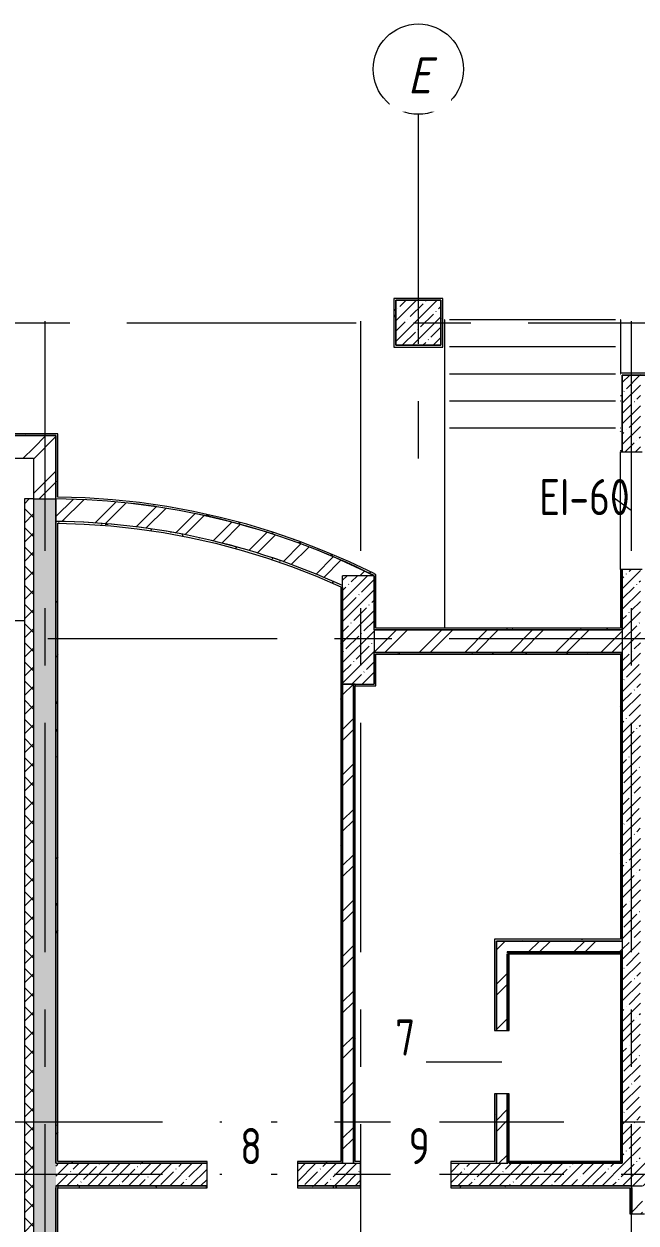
# Model space of a CAD drawing. Header units: metres. Extents: x 50 to 891, y -1294 to 247.
# Drawn here: x 467.6 to 501.6, y -1117.6 to -1051.2 of the extents above; entities that cross this region are included whole.
import ezdxf

# ---------------------------------------------------------------- set-up
doc = ezdxf.new("R2010")
doc.units = ezdxf.units.M
doc.linetypes.add('Линия сетки', pattern=[22.225, 12.7, -3.175, 3.175, -3.175])
doc.linetypes.add('Сверху', pattern=[3.96875, 2.38125, -1.5875])
doc.layers.add('S-GRID-IDEN', color=9, linetype='Continuous', lineweight=9)
doc.layers.add('ПЛАН', color=8, linetype='Continuous')
doc.styles.add('ISOCPEUR', font='isocpeur.ttf', dxfattribs={"width": 0.8, "height": 200})
doc.styles.add('ISOCPEUR_I', font='isocpeui.ttf', dxfattribs={"width": 0.9, "height": 350})
pattern_1 = [(45, (625.0524, -1463.4442), (-0.5702463, 0.5702463), []), (45, (625.62266, -1463.4442), (-0.5702463, 0.5702463), [1.008065, -0.201615, 0.016765, -0.18485])]
pattern_2 = [(45, (625.0524, -1463.4442), (-1.257236, 1.257236), []), (45, (625.0524, -1461.5392), (-1.257236, 1.257236), [])]
pattern_3 = [(0, (625.0524, -1463.44417), (2.032, 0.508), [0.16764, -1.35636, 0.16764, -1.35636, -8.128]), (0, (625.0524, -1463.44417), (2.032, 0.508), [-3.048, 0.16764, -2.88036, 0.16764, -1.35636, -3.556]), (0, (625.0524, -1463.44417), (2.032, 0.508), [-7.62, 0.16764, -0.84836, 0.16764, -2.37236]), (120, (625.8144, -1463.19017), (-1.4559409, 1.5057636), [0.16764, -1.35636, 0.16764, -9.48436]), (120, (625.8144, -1463.19017), (-1.4559409, 1.5057636), [-1.69164, -1.35636, 0.16764, -2.88036, -5.08]), (120, (625.8144, -1463.19017), (-1.4559409, 1.5057636), [-6.096, 0.16764, -1.35636, 0.16764, -3.38836]), (120, (625.8144, -1463.19017), (-1.4559409, 1.5057636), [-7.78764, -0.84836, 0.16764, -2.37236]), (240, (626.0684, -1462.17417), (-0.5760591, -2.0137636), [0.16764, -1.35636, 0.16764, -9.48436]), (240, (626.0684, -1462.17417), (-0.5760591, -2.0137636), [-1.69164, -1.35636, 0.16764, -2.88036, -5.08]), (240, (626.0684, -1462.17417), (-0.5760591, -2.0137636), [-6.096, 0.16764, -1.35636, 0.16764, -3.38836]), (240, (626.0684, -1462.17417), (-0.5760591, -2.0137636), [-7.78764, -0.84836, 0.16764, -2.37236])]
pattern_4 = [(0, (625.0524, -1463.4442), (0, 1.2), []), (90, (625.0524, -1463.4442), (-1.2, 0), [])]

# ---------------------------------------------------------------- blocks, each defined once
blk = doc.blocks.new('Ось сетки - Заголовок сетки - Окружность 5 мм-84278--1Б')
at = {"layer": 'S-GRID-IDEN'}
blk.add_circle((0, 0), 5, dxfattribs=at)

msp = doc.modelspace()

# ---------------------------------------------------------------- hatches: boundary and pattern name
at = {"layer": 'ПЛАН', "lineweight": 13}
h = msp.add_hatch(dxfattribs=at)
h.set_pattern_fill('FP_4', color=8, scale=0.005, style=0, pattern_type=2)
h.set_pattern_definition(pattern_3)
h.paths.add_polyline_path([(488.145, -1069.094), (488.245, -1069.094), (488.245, -1066.494), (488.145, -1066.494)])
h = msp.add_hatch(dxfattribs=at)
h.set_pattern_fill('FP_1', color=8, scale=0.005, style=0, pattern_type=2)
h.set_pattern_definition(pattern_1)
h.paths.add_polyline_path([(488.245, -1068.994), (490.745, -1068.994), (490.745, -1066.494), (488.245, -1066.494)])
h = msp.add_hatch(dxfattribs=at)
h.set_pattern_fill('FP_4', color=8, scale=0.005, style=0, pattern_type=2)
h.set_pattern_definition(pattern_3)
h.paths.add_polyline_path([(490.745, -1068.994), (490.845, -1068.994), (490.845, -1066.494), (490.745, -1066.494)])
h = msp.add_hatch(dxfattribs=at)
h.set_pattern_fill('FP_4', color=8, scale=0.005, style=0, pattern_type=2)
h.set_pattern_definition(pattern_3)
h.paths.add_polyline_path([(500.695, -1070.644), (535.395, -1070.644), (535.395, -1070.544), (500.695, -1070.544), (500.695, -1070.569)])
h = msp.add_hatch(dxfattribs=at)
h.set_pattern_fill('FP_4', color=8, scale=0.005, style=0, pattern_type=2)
h.set_pattern_definition(pattern_3)
h.paths.add_polyline_path([(500.695, -1084.744), (500.795, -1084.744), (500.795, -1081.394), (500.695, -1081.394), (500.695, -1084.644)])
h.paths.add_polyline_path([(500.695, -1074.894), (500.795, -1074.894), (500.795, -1070.644), (500.695, -1070.644), (500.695, -1072.895)])
h = msp.add_hatch(dxfattribs=at)
h.set_pattern_fill('FP_1', color=8, scale=0.005, style=0, pattern_type=2)
h.set_pattern_definition(pattern_1)
h.paths.add_polyline_path([(500.795, -1114.269), (501.795, -1114.269), (501.795, -1081.394), (500.795, -1081.394), (500.795, -1112.429)])
h.paths.add_polyline_path([(500.795, -1074.894), (501.795, -1074.894), (501.795, -1070.644), (500.795, -1070.644), (500.795, -1072.895)])
h = msp.add_hatch(dxfattribs=at)
h.set_pattern_fill('FP_4', color=8, scale=0.005, style=0, pattern_type=2)
h.set_pattern_definition(pattern_3)
h.paths.add_polyline_path([(450.695, -1073.994), (469.42, -1073.994), (469.42, -1073.894), (450.695, -1073.894)])
h = msp.add_hatch(dxfattribs=at)
h.set_pattern_fill('FP_2', color=8, scale=0.005, style=0, pattern_type=2)
h.set_pattern_definition(pattern_2)
h.paths.add_polyline_path([(468.17, -1075.244), (468.17, -1073.994), (450.795, -1073.994), (450.795, -1075.244), (467.858, -1075.244)])
h = msp.add_hatch(dxfattribs=at)
h.set_pattern_fill('FP_2', color=8, scale=0.005, style=0, pattern_type=2)
h.set_pattern_definition(pattern_2)
h.paths.add_polyline_path([(469.42, -1077.494), (469.42, -1073.994), (468.17, -1073.994), (468.17, -1077.494)])
h = msp.add_hatch(dxfattribs=at)
h.set_pattern_fill('FP_4', color=8, scale=0.005, style=0, pattern_type=2)
h.set_pattern_definition(pattern_3)
h.paths.add_polyline_path([(469.52, -1077.395), (469.52, -1073.894), (469.42, -1073.894), (469.42, -1077.394), (469.47, -1077.394)])
h = msp.add_hatch(dxfattribs=at)
h.set_pattern_fill('FP_3', color=8, scale=0.005, style=0, pattern_type=2)
h.set_pattern_definition([(45, (625.0524, -1463.4442), (-0.5303301, 0.5303301), []), (135, (625.0524, -1463.4442), (-0.5303301, -0.5303301), [])])
h.paths.add_polyline_path([(468.17, -1161.994), (468.17, -1077.494), (467.67, -1077.494), (467.67, -1161.994)])
h = msp.add_hatch(dxfattribs=at)
h.set_pattern_fill('FP_1', color=8, scale=0.005, style=0, pattern_type=2)
h.set_pattern_definition(pattern_1)
h.paths.add_polyline_path([(468.17, -1161.994), (469.42, -1161.994), (469.42, -1077.494), (468.17, -1077.494), (468.17, -1154.289)])
h = msp.add_hatch(dxfattribs=at)
h.set_pattern_fill('FP_2', color=8, scale=0.005, style=0, pattern_type=2)
h.set_pattern_definition(pattern_2)
h.paths.add_polyline_path([(485.295, -1082.295), (485.295, -1081.744), (487.036, -1081.744), (485.661, -1081.088), (484.263, -1080.485), (482.842, -1079.936), (481.402, -1079.44), (479.944, -1079), (478.471, -1078.614), (476.983, -1078.285), (475.485, -1078.013), (473.977, -1077.797), (472.462, -1077.638), (470.943, -1077.537), (469.42, -1077.494), (469.408, -1078.744), (470.969, -1078.791), (472.386, -1078.886), (473.868, -1079.043), (475.344, -1079.256), (476.81, -1079.525), (478.343, -1079.871), (479.706, -1080.231), (481.132, -1080.667), (482.54, -1081.156), (483.929, -1081.699), (485.07, -1082.197)])
h = msp.add_hatch(dxfattribs=at)
h.set_pattern_fill('FP_4', color=8, scale=0.005, style=0, pattern_type=2)
h.set_pattern_definition(pattern_3)
h.paths.add_polyline_path([(487.045, -1081.744), (487.045, -1081.632), (485.678, -1080.979), (484.286, -1080.379), (482.873, -1079.832), (481.44, -1079.338), (479.99, -1078.899), (478.524, -1078.516), (477.045, -1078.187), (475.554, -1077.915), (474.054, -1077.7), (472.547, -1077.541), (470.969, -1077.437), (469.42, -1077.394), (469.42, -1077.494), (470.969, -1077.537), (472.464, -1077.634), (474.079, -1077.805), (475.489, -1078.006), (476.989, -1078.278), (478.477, -1078.607), (479.951, -1078.992), (481.41, -1079.434), (482.851, -1079.93), (484.272, -1080.481), (485.67, -1081.086), (486.521, -1081.493)])
h = msp.add_hatch(dxfattribs=at)
h.set_pattern_fill('FP_4', color=8, scale=0.005, style=0, pattern_type=2)
h.set_pattern_definition(pattern_3)
h.paths.add_polyline_path([(485.295, -1082.405), (485.295, -1082.295), (483.93, -1081.7), (482.542, -1081.157), (481.135, -1080.668), (479.711, -1080.233), (478.27, -1079.852), (476.817, -1079.527), (475.351, -1079.257), (473.877, -1079.044), (472.396, -1078.887), (470.909, -1078.787), (469.42, -1078.744), (469.42, -1078.844), (469.52, -1078.845), (470.99, -1078.891), (472.458, -1078.993), (473.92, -1079.15), (475.376, -1079.363), (476.822, -1079.63), (478.257, -1079.952), (479.679, -1080.328), (481.086, -1080.757), (482.476, -1081.239), (483.846, -1081.773), (485.245, -1082.382)])
h = msp.add_hatch(dxfattribs=at)
h.set_pattern_fill('FP_4', color=8, scale=0.005, style=0, pattern_type=2)
h.set_pattern_definition(pattern_3)
h.paths.add_polyline_path([(469.42, -1114.269), (469.52, -1114.269), (469.52, -1078.845), (469.42, -1078.844), (469.42, -1107.778)])
h = msp.add_hatch(dxfattribs=at)
h.set_pattern_fill('FP_1', color=8, scale=0.005, style=0, pattern_type=2)
h.set_pattern_definition(pattern_1)
h.paths.add_polyline_path([(485.895, -1087.744), (487.045, -1087.744), (487.045, -1081.744), (485.295, -1081.744), (485.295, -1087.744)])
h = msp.add_hatch(dxfattribs=at)
h.set_pattern_fill('FP_4', color=8, scale=0.005, style=0, pattern_type=2)
h.set_pattern_definition(pattern_3)
h.paths.add_polyline_path([(487.045, -1084.644), (487.145, -1084.644), (487.145, -1081.682), (487.045, -1081.632), (487.045, -1084.523)])
h = msp.add_hatch(dxfattribs=at)
h.set_pattern_fill('FP_4', color=8, scale=0.005, style=0, pattern_type=2)
h.set_pattern_definition(pattern_3)
h.paths.add_polyline_path([(485.195, -1114.269), (485.295, -1114.269), (485.295, -1082.405), (485.195, -1082.359), (485.195, -1114.169)])
h = msp.add_hatch(dxfattribs=at)
h.set_pattern_fill('FP_4', color=8, scale=0.005, style=0, pattern_type=2)
h.set_pattern_definition(pattern_3)
h.paths.add_polyline_path([(487.045, -1084.744), (500.695, -1084.744), (500.695, -1084.644), (487.045, -1084.644)])
h = msp.add_hatch(dxfattribs=at)
h.set_pattern_fill('FP_2', color=8, scale=0.005, style=0, pattern_type=2)
h.set_pattern_definition(pattern_2)
h.paths.add_polyline_path([(500.517, -1085.994), (500.795, -1085.994), (500.795, -1084.744), (487.045, -1084.744), (487.045, -1085.994), (498.962, -1085.994)])
h = msp.add_hatch(dxfattribs=at)
h.set_pattern_fill('FP_4', color=8, scale=0.005, style=0, pattern_type=2)
h.set_pattern_definition(pattern_3)
h.paths.add_polyline_path([(500.695, -1086.094), (500.795, -1086.094), (500.795, -1085.994), (487.045, -1085.994), (487.045, -1086.094), (500.517, -1086.094)])
h = msp.add_hatch(dxfattribs=at)
h.set_pattern_fill('FP_4', color=8, scale=0.005, style=0, pattern_type=2)
h.set_pattern_definition(pattern_3)
h.paths.add_polyline_path([(500.695, -1101.969), (500.795, -1101.969), (500.795, -1086.094), (500.695, -1086.094), (500.695, -1101.869)])
h = msp.add_hatch(dxfattribs=at)
h.set_pattern_fill('FP_2', color=8, scale=0.005, style=0, pattern_type=2)
h.set_pattern_definition(pattern_2)
h.paths.add_polyline_path([(485.295, -1114.269), (485.895, -1114.269), (485.895, -1087.744), (485.295, -1087.744), (485.295, -1112.429)])
h = msp.add_hatch(dxfattribs=at)
h.set_pattern_fill('FP_4', color=8, scale=0.005, style=0, pattern_type=2)
h.set_pattern_definition(pattern_3)
h.paths.add_polyline_path([(485.995, -1114.169), (485.995, -1087.744), (485.895, -1087.744), (485.895, -1114.169)])
h = msp.add_hatch(dxfattribs=at)
h.set_pattern_fill('FP_4', color=8, scale=0.005, style=0, pattern_type=2)
h.set_pattern_definition(pattern_3)
h.paths.add_polyline_path([(493.819, -1101.969), (500.695, -1101.969), (500.695, -1101.869), (493.719, -1101.869), (493.719, -1101.969)])
h = msp.add_hatch(dxfattribs=at)
h.set_pattern_fill('FP_4', color=8, scale=0.005, style=0, pattern_type=2)
h.set_pattern_definition(pattern_3)
h.paths.add_polyline_path([(493.719, -1114.269), (493.819, -1114.269), (493.819, -1110.419), (493.719, -1110.419), (493.719, -1114.169)])
h.paths.add_polyline_path([(493.719, -1106.919), (493.819, -1106.919), (493.819, -1101.969), (493.719, -1101.969), (493.719, -1103.127)])
h = msp.add_hatch(dxfattribs=at)
h.set_pattern_fill('FP_2', color=8, scale=0.005, style=0, pattern_type=2)
h.set_pattern_definition(pattern_2)
h.paths.add_polyline_path([(493.819, -1114.269), (494.419, -1114.269), (494.419, -1110.419), (493.819, -1110.419), (493.819, -1112.429)])
h.paths.add_polyline_path([(493.819, -1106.919), (494.419, -1106.919), (494.419, -1101.969), (493.819, -1101.969), (493.819, -1103.127)])
h = msp.add_hatch(dxfattribs=at)
h.set_pattern_fill('FP_2', color=8, scale=0.005, style=0, pattern_type=2)
h.set_pattern_definition(pattern_2)
h.paths.add_polyline_path([(494.419, -1102.569), (500.795, -1102.569), (500.795, -1101.969), (494.419, -1101.969)])
h = msp.add_hatch(dxfattribs=at)
h.set_pattern_fill('FP_4', color=8, scale=0.005, style=0, pattern_type=2)
h.set_pattern_definition(pattern_3)
h.paths.add_polyline_path([(500.745, -1102.619), (500.795, -1102.619), (500.795, -1102.569), (494.419, -1102.569), (494.419, -1102.619), (498.962, -1102.619)])
h = msp.add_hatch(dxfattribs=at)
h.set_pattern_fill('FP_4', color=8, scale=0.005, style=0, pattern_type=2)
h.set_pattern_definition(pattern_3)
h.paths.add_polyline_path([(494.419, -1114.269), (494.469, -1114.269), (494.469, -1110.419), (494.419, -1110.419), (494.419, -1112.429)])
h.paths.add_polyline_path([(494.419, -1106.919), (494.469, -1106.919), (494.469, -1102.619), (494.419, -1102.619), (494.419, -1103.127)])
h = msp.add_hatch(dxfattribs=at)
h.set_pattern_fill('FP_6', color=8, scale=0.005, style=0, pattern_type=2)
h.set_pattern_definition(pattern_4)
h.paths.add_polyline_path([(500.695, -1102.669), (500.745, -1102.669), (500.745, -1102.619), (494.469, -1102.619), (494.469, -1102.669), (498.962, -1102.669)])
h = msp.add_hatch(dxfattribs=at)
h.set_pattern_fill('FP_6', color=8, scale=0.005, style=0, pattern_type=2)
h.set_pattern_definition(pattern_4)
h.paths.add_polyline_path([(494.519, -1114.219), (494.519, -1110.419), (494.469, -1110.419), (494.469, -1114.219)])
h.paths.add_polyline_path([(494.469, -1106.919), (494.519, -1106.919), (494.519, -1102.669), (494.469, -1102.669), (494.469, -1103.127)])
h = msp.add_hatch(dxfattribs=at)
h.set_pattern_fill('FP_6', color=8, scale=0.005, style=0, pattern_type=2)
h.set_pattern_definition(pattern_4)
h.paths.add_polyline_path([(500.745, -1114.169), (500.745, -1102.669), (500.695, -1102.669), (500.695, -1114.169)])
h = msp.add_hatch(dxfattribs=at)
h.set_pattern_fill('FP_4', color=8, scale=0.005, style=0, pattern_type=2)
h.set_pattern_definition(pattern_3)
h.paths.add_polyline_path([(500.745, -1114.219), (500.795, -1114.219), (500.795, -1102.619), (500.745, -1102.619), (500.745, -1114.169)])
h = msp.add_hatch(dxfattribs=at)
h.set_pattern_fill('FP_1', color=8, scale=0.005, style=0, pattern_type=2)
h.set_pattern_definition(pattern_1)
h.paths.add_polyline_path([(469.42, -1115.519), (477.795, -1115.519), (477.795, -1114.269), (469.42, -1114.269)])
h.paths.add_polyline_path([(482.795, -1115.519), (486.295, -1115.519), (486.295, -1114.269), (482.795, -1114.269)])
h.paths.add_polyline_path([(491.295, -1115.519), (514.195, -1115.519), (514.195, -1114.269), (491.295, -1114.269)])
h.paths.add_polyline_path([(519.195, -1115.519), (521.795, -1115.519), (521.795, -1114.269), (519.195, -1114.269)])
h = msp.add_hatch(dxfattribs=at)
h.set_pattern_fill('FP_4', color=8, scale=0.005, style=0, pattern_type=2)
h.set_pattern_definition(pattern_3)
h.paths.add_polyline_path([(485.195, -1114.269), (485.195, -1114.169), (482.795, -1114.169), (482.795, -1114.269), (483.41, -1114.269)])
h.paths.add_polyline_path([(477.795, -1114.269), (477.795, -1114.169), (469.52, -1114.169), (469.52, -1114.269), (477.189, -1114.269)])
h = msp.add_hatch(dxfattribs=at)
h.set_pattern_fill('FP_4', color=8, scale=0.005, style=0, pattern_type=2)
h.set_pattern_definition(pattern_3)
h.paths.add_polyline_path([(494.469, -1114.269), (500.795, -1114.269), (500.795, -1114.219), (494.469, -1114.219)])
h = msp.add_hatch(dxfattribs=at)
h.set_pattern_fill('FP_6', color=8, scale=0.005, style=0, pattern_type=2)
h.set_pattern_definition(pattern_4)
h.paths.add_polyline_path([(500.745, -1114.219), (500.745, -1114.169), (494.519, -1114.169), (494.519, -1114.219), (498.962, -1114.219)])
h = msp.add_hatch(dxfattribs=at)
h.set_pattern_fill('FP_4', color=8, scale=0.005, style=0, pattern_type=2)
h.set_pattern_definition(pattern_3)
h.paths.add_polyline_path([(501.219, -1115.619), (501.319, -1115.619), (501.319, -1115.519), (491.295, -1115.519), (491.295, -1115.619), (498.962, -1115.619)])
h.paths.add_polyline_path([(486.295, -1115.619), (486.295, -1115.519), (482.795, -1115.519), (482.795, -1115.619), (483.41, -1115.619)])
h.paths.add_polyline_path([(477.795, -1115.619), (477.795, -1115.519), (469.42, -1115.519), (469.42, -1115.619), (477.189, -1115.619)])
h = msp.add_hatch(dxfattribs=at)
h.set_pattern_fill('FP_4', color=8, scale=0.005, style=0, pattern_type=2)
h.set_pattern_definition(pattern_3)
h.paths.add_polyline_path([(469.42, -1123.869), (469.52, -1123.869), (469.52, -1115.619), (469.42, -1115.619), (469.42, -1117.08)])
h = msp.add_hatch(dxfattribs=at)
h.set_pattern_fill('FP_2', color=8, scale=0.005, style=0, pattern_type=2)
h.set_pattern_definition(pattern_2)
h.paths.add_polyline_path([(501.919, -1123.969), (501.919, -1122.069), (501.319, -1122.069), (501.319, -1123.969)])
h.paths.add_polyline_path([(501.319, -1117.069), (501.919, -1117.069), (501.919, -1115.519), (501.319, -1115.519), (501.319, -1115.619)])

# ---------------------------------------------------------------- linework, layer by layer
at = {"layer": 'ПЛАН', "color": 8, "lineweight": 13}
for p, q in [((490.845, -1066.394), (488.145, -1066.394)), ((488.145, -1066.394), (488.145, -1069.094)), ((490.745, -1066.494), (488.245, -1066.494)), ((488.245, -1066.494), (488.245, -1068.994)), ((488.245, -1066.494), (490.745, -1066.494)), ((488.245, -1068.994), (488.245, -1066.494)), ((490.745, -1068.994), (490.745, -1066.494)), ((490.745, -1066.494), (490.745, -1068.994)), ((490.845, -1069.094), (490.845, -1066.394)), ((490.97, -1067.586), (490.945, -1067.586)), ((490.945, -1067.586), (490.945, -1069.086)), ((500.42, -1067.586), (491.22, -1067.586)), ((500.695, -1067.586), (500.67, -1067.586)), ((500.695, -1067.586), (500.695, -1069.086)), ((488.145, -1069.094), (490.845, -1069.094)), ((488.245, -1068.994), (490.745, -1068.994)), ((490.745, -1068.994), (488.245, -1068.994)), ((490.945, -1069.086), (490.945, -1070.586)), ((490.97, -1069.086), (490.945, -1069.086)), ((500.42, -1069.086), (491.22, -1069.086)), ((500.695, -1069.086), (500.67, -1069.086)), ((500.695, -1069.086), (500.695, -1070.544)), ((490.945, -1070.586), (490.945, -1072.086)), ((490.97, -1070.586), (490.945, -1070.586)), ((500.42, -1070.586), (491.22, -1070.586)), ((500.695, -1070.586), (500.67, -1070.586)), ((535.395, -1070.544), (500.695, -1070.544)), ((535.295, -1070.644), (500.795, -1070.644)), ((500.795, -1070.644), (500.795, -1074.894)), ((500.795, -1070.644), (535.295, -1070.644)), ((500.795, -1074.894), (500.795, -1070.644)), ((490.945, -1072.086), (490.945, -1073.586)), ((490.97, -1072.086), (490.945, -1072.086)), ((500.42, -1072.086), (491.22, -1072.086)), ((500.695, -1072.086), (500.67, -1072.086)), ((490.945, -1073.586), (490.945, -1084.644)), ((490.97, -1073.586), (490.945, -1073.586)), ((500.42, -1073.586), (491.22, -1073.586)), ((500.695, -1073.586), (500.67, -1073.586)), ((469.52, -1073.894), (450.695, -1073.894)), ((469.42, -1073.994), (450.795, -1073.994)), ((450.795, -1073.994), (469.42, -1073.994)), ((469.42, -1077.494), (469.42, -1073.994)), ((469.42, -1073.994), (469.42, -1077.394)), ((469.52, -1077.395), (469.52, -1073.894)), ((500.695, -1081.394), (500.695, -1074.894)), ((500.695, -1074.894), (500.795, -1074.894)), ((500.695, -1081.394), (500.695, -1074.894)), ((500.795, -1074.894), (501.895, -1074.894)), ((452.045, -1075.244), (468.17, -1075.244)), ((452.048, -1075.248), (468.17, -1075.248)), ((468.17, -1075.244), (468.17, -1077.494)), ((499.472, -1076.832), (498.788, -1076.832)), ((501.295, -1078.144), (499.472, -1076.832)), ((468.17, -1077.494), (467.67, -1077.494)), ((467.67, -1077.494), (467.67, -1161.994)), ((468.17, -1077.494), (468.17, -1161.994)), ((468.17, -1077.494), (469.42, -1077.494)), ((469.42, -1077.494), (469.408, -1078.744)), ((469.42, -1114.269), (469.42, -1077.494)), ((469.42, -1078.744), (469.42, -1114.269)), ((469.52, -1114.169), (469.52, -1078.845)), ((487.036, -1081.744), (485.295, -1081.744)), ((485.295, -1082.295), (485.295, -1081.744)), ((487.045, -1081.744), (487.036, -1081.744)), ((487.045, -1084.744), (487.045, -1081.744)), ((487.045, -1081.744), (487.045, -1084.644)), ((487.145, -1084.644), (487.145, -1081.682)), ((500.695, -1081.394), (500.695, -1084.644)), ((500.795, -1081.394), (500.695, -1081.394)), ((500.795, -1081.394), (500.795, -1085.994)), ((501.895, -1081.394), (500.795, -1081.394)), ((500.795, -1084.744), (500.795, -1081.394)), ((485.195, -1082.359), (485.195, -1114.169)), ((485.295, -1082.405), (485.295, -1082.295)), ((485.295, -1082.405), (485.295, -1087.744)), ((485.295, -1114.269), (485.295, -1082.405)), ((467.67, -1084.244), (452.545, -1084.244)), ((500.795, -1084.744), (487.045, -1084.744)), ((487.045, -1084.744), (487.045, -1085.994)), ((487.045, -1084.744), (500.695, -1084.744)), ((500.695, -1084.644), (487.145, -1084.644)), ((487.045, -1087.744), (487.045, -1085.994)), ((487.045, -1085.994), (500.795, -1085.994)), ((500.795, -1085.994), (487.045, -1085.994)), ((487.045, -1086.094), (487.045, -1087.744)), ((487.145, -1086.094), (500.695, -1086.094)), ((487.145, -1087.844), (487.145, -1086.094)), ((500.695, -1086.094), (500.695, -1101.869)), ((500.795, -1085.994), (500.795, -1086.094)), ((500.795, -1086.094), (500.795, -1085.994)), ((500.795, -1086.094), (500.795, -1102.569)), ((500.795, -1101.969), (500.795, -1086.094)), ((485.295, -1087.744), (487.045, -1087.744)), ((485.295, -1087.744), (485.295, -1114.269)), ((485.895, -1087.744), (485.295, -1087.744)), ((485.895, -1114.169), (485.895, -1087.744)), ((485.995, -1087.744), (485.895, -1087.744)), ((485.895, -1087.744), (485.895, -1114.169)), ((485.995, -1087.744), (485.995, -1087.844)), ((485.995, -1114.169), (485.995, -1087.844)), ((485.995, -1087.844), (487.145, -1087.844)), ((500.695, -1101.869), (493.719, -1101.869)), ((493.719, -1101.869), (493.719, -1106.919)), ((493.819, -1101.969), (493.819, -1106.919)), ((500.695, -1101.969), (493.819, -1101.969)), ((493.819, -1101.969), (500.695, -1101.969)), ((493.819, -1106.919), (493.819, -1101.969)), ((500.695, -1101.969), (500.795, -1101.969)), ((494.419, -1102.569), (500.795, -1102.569)), ((500.795, -1102.569), (494.419, -1102.569)), ((494.419, -1102.569), (494.419, -1102.619)), ((494.419, -1106.919), (494.419, -1102.669)), ((494.419, -1102.669), (494.419, -1106.919)), ((494.469, -1102.619), (500.745, -1102.619)), ((494.469, -1106.919), (494.469, -1102.619)), ((494.519, -1102.669), (500.695, -1102.669)), ((494.519, -1106.919), (494.519, -1102.669)), ((500.695, -1102.669), (500.695, -1114.169)), ((500.745, -1102.619), (500.745, -1114.219)), ((500.795, -1102.569), (500.795, -1114.269)), ((500.795, -1114.269), (500.795, -1102.569)), ((493.719, -1106.919), (493.819, -1106.919)), ((493.819, -1106.919), (494.519, -1106.919)), ((488.507, -1108.669), (488.507, -1108.277)), ((494.119, -1108.669), (488.507, -1108.669)), ((493.719, -1110.419), (493.719, -1114.169)), ((493.819, -1110.419), (493.719, -1110.419)), ((493.819, -1110.419), (493.819, -1114.269)), ((493.819, -1114.269), (493.819, -1110.419)), ((494.519, -1110.419), (493.819, -1110.419)), ((494.419, -1114.269), (494.419, -1110.419)), ((494.419, -1110.419), (494.419, -1114.269)), ((494.469, -1114.219), (494.469, -1110.419)), ((494.519, -1114.169), (494.519, -1110.419)), ((469.42, -1114.269), (469.52, -1114.269)), ((477.795, -1114.169), (469.52, -1114.169)), ((477.795, -1114.269), (469.52, -1114.269)), ((469.52, -1114.269), (477.795, -1114.269)), ((477.795, -1114.269), (477.795, -1114.169)), ((477.795, -1115.519), (477.795, -1114.269)), ((485.195, -1114.169), (482.795, -1114.169)), ((482.795, -1114.169), (482.795, -1114.269)), ((482.795, -1114.269), (482.795, -1115.519)), ((485.195, -1114.269), (482.795, -1114.269)), ((482.795, -1114.269), (485.195, -1114.269)), ((485.295, -1114.269), (485.195, -1114.269)), ((485.195, -1114.269), (485.295, -1114.269)), ((485.295, -1114.269), (486.295, -1114.269)), ((485.895, -1114.269), (485.895, -1114.169)), ((485.895, -1114.169), (485.895, -1114.269)), ((485.895, -1114.269), (486.295, -1114.269)), ((486.295, -1114.169), (485.995, -1114.169)), ((486.295, -1114.269), (486.295, -1114.169)), ((486.295, -1115.519), (486.295, -1114.269)), ((493.719, -1114.169), (491.295, -1114.169)), ((491.295, -1114.169), (491.295, -1114.269)), ((491.295, -1114.269), (491.295, -1115.519)), ((491.295, -1114.269), (493.819, -1114.269)), ((491.295, -1114.269), (493.719, -1114.269)), ((493.819, -1114.269), (494.469, -1114.269)), ((500.745, -1114.219), (494.469, -1114.219)), ((500.695, -1114.169), (494.519, -1114.169)), ((500.795, -1114.269), (494.519, -1114.269)), ((494.519, -1114.269), (500.795, -1114.269)), ((469.42, -1115.519), (477.795, -1115.519)), ((477.795, -1115.519), (469.42, -1115.519)), ((469.42, -1115.519), (469.42, -1115.619)), ((469.42, -1123.869), (469.42, -1115.619)), ((469.42, -1115.619), (469.42, -1123.869)), ((469.52, -1115.619), (477.795, -1115.619)), ((469.52, -1123.869), (469.52, -1115.619)), ((477.795, -1115.619), (477.795, -1115.519)), ((482.795, -1115.519), (486.295, -1115.519)), ((482.795, -1115.519), (482.795, -1115.619)), ((486.295, -1115.519), (482.795, -1115.519)), ((482.795, -1115.619), (486.295, -1115.619)), ((486.295, -1115.619), (486.295, -1115.519)), ((491.295, -1115.519), (501.919, -1115.519)), ((491.295, -1115.519), (491.295, -1115.619)), ((501.319, -1115.519), (491.295, -1115.519)), ((491.295, -1115.619), (501.219, -1115.619)), ((501.219, -1115.619), (501.219, -1117.069)), ((501.319, -1115.619), (501.319, -1115.519)), ((501.319, -1115.619), (501.319, -1117.069)), ((501.319, -1117.069), (501.319, -1115.619)), ((501.219, -1117.069), (501.319, -1117.069)), ((501.319, -1117.069), (502.019, -1117.069))]:
    msp.add_line(p, q, dxfattribs=at)
at = {"layer": 'ПЛАН', "color": 8, "linetype": 'Линия сетки', "lineweight": 13}
for p, q in [((428.905, -1067.744), (637.23, -1067.744)), ((468.795, -1067.662), (468.795, -1218.238)), ((486.295, -1067.662), (486.295, -1218.238)), ((501.295, -1067.662), (501.295, -1218.238)), ((637.25, -1085.244), (428.248, -1085.244)), ((637.25, -1085.244), (428.925, -1085.244)), ((630.9, -1111.994), (428.925, -1111.994)), ((630.9, -1114.894), (428.925, -1114.894))]:
    msp.add_line(p, q, dxfattribs=at)
at = {"layer": 'ПЛАН', "color": 8, "linetype": 'Сверху', "lineweight": 13}
for p, q in [((490.97, -1067.586), (490.945, -1067.586)), ((500.42, -1067.586), (491.22, -1067.586)), ((500.695, -1067.586), (500.67, -1067.586)), ((490.97, -1069.086), (490.945, -1069.086)), ((500.42, -1069.086), (491.22, -1069.086)), ((500.695, -1069.086), (500.67, -1069.086)), ((490.97, -1070.586), (490.945, -1070.586)), ((500.42, -1070.586), (491.22, -1070.586)), ((500.695, -1070.586), (500.67, -1070.586)), ((490.97, -1072.086), (490.945, -1072.086)), ((500.42, -1072.086), (491.22, -1072.086)), ((500.695, -1072.086), (500.67, -1072.086)), ((490.97, -1073.586), (490.945, -1073.586)), ((500.42, -1073.586), (491.22, -1073.586)), ((500.695, -1073.586), (500.67, -1073.586))]:
    msp.add_line(p, q, dxfattribs=at)
at = {"layer": 'ПЛАН', "color": 8, "lineweight": 13, "flags": 128}
for points in [[(487.045, -1081.632), (485.678, -1080.979), (484.286, -1080.379), (482.873, -1079.832), (481.44, -1079.338), (479.99, -1078.899), (478.524, -1078.516), (477.045, -1078.187), (475.554, -1077.915), (474.054, -1077.7), (472.547, -1077.541), (471.035, -1077.439), (469.52, -1077.395)], [(469.52, -1078.845), (470.99, -1078.891), (472.458, -1078.993), (473.92, -1079.15), (475.376, -1079.363), (476.822, -1079.63), (478.257, -1079.952), (479.679, -1080.328), (481.086, -1080.757), (482.476, -1081.239), (483.846, -1081.773), (485.195, -1082.359)]]:
    msp.add_lwpolyline(points, dxfattribs=at)
at = {"layer": 'ПЛАН', "color": 8, "lineweight": 13}
for centre, radius, start, end in [((469.031, -1117.742), 40.25, 63.42642, 89.44535), ((469.1, -1117.492), 40, 63.34426, 89.54141), ((469.031, -1117.742), 39, 65.35203, 89.44535), ((469.031, -1117.742), 39, 65.35202, 89.42757), ((469.1, -1117.492), 40.1, 63.25607, 63.41596)]:
    msp.add_arc(centre, radius, start, end, dxfattribs=at)

# ---------------------------------------------------------------- block references
at = {"layer": 'ПЛАН', "color": 8, "lineweight": 13, "xscale": 0.4999999999999999, "yscale": 0.4999999999999999, "zscale": 0.4999999999999999, "rotation": 180.0000115811491}
msp.add_blockref('Ось сетки - Заголовок сетки - Окружность 5 мм-84278--1Б', (489.495, -1053.708), dxfattribs=at)

# ---------------------------------------------------------------- next in the draw order: texts
at = {"layer": 'ПЛАН', "color": 8, "lineweight": 13, "char_height": 2, "attachment_point": 1, "bg_fill": 2}
for s, insert, width, style in [('\\fISOCPEUR|b0|i1|c204|p34|;\\W.9;Е', (488.9, -1053.053), 1.40696, 'ISOCPEUR_I'), ('EI-60', (496.196, -1076.394), 3.11055, 'ISOCPEUR'), ('\\fISOCPEUR|b0|i0|c204|p34|;\\W.8;7', (488.209, -1106.306), 0.70548, 'ISOCPEUR'), ('\\fISOCPEUR|b0|i0|c204|p34|;\\W.8;8', (479.622, -1112.319), 0.70548, 'ISOCPEUR'), ('\\fISOCPEUR|b0|i0|c204|p34|;\\W.8;9', (488.954, -1112.319), 0.70548, 'ISOCPEUR')]:
    msp.add_mtext(s, dxfattribs=dict(at, insert=insert, width=width, style=style))

# ---------------------------------------------------------------- next in the draw order: linework, layer by layer
at = {"layer": 'ПЛАН', "color": 8, "linetype": 'Линия сетки', "lineweight": 13}
msp.add_line((489.495, -1056.208), (489.495, -1075.338), dxfattribs=at)

doc.saveas('drawing.dxf')
